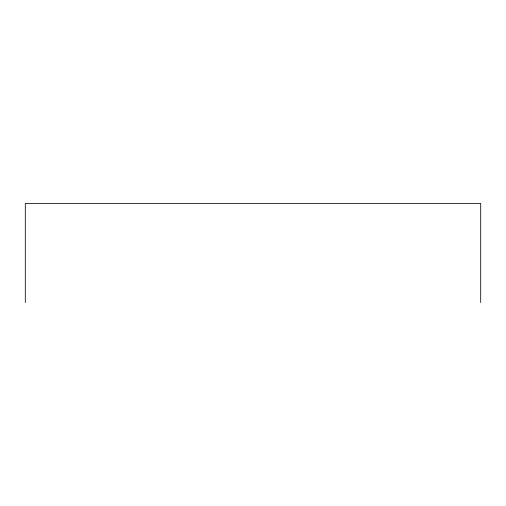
<?xml version="1.0" encoding="UTF-8"?>
<svg xmlns="http://www.w3.org/2000/svg" width="506" height="506" viewBox="0 0 506 506"><rect width="100%" height="100%" fill="white"/><g stroke="black" fill="none" stroke-linecap="round" stroke-linejoin="round"><path stroke-width="0.76" d="M480.7 302.537L480.7 203.463L25.3 203.463L25.3 302.537"/></g></svg>
